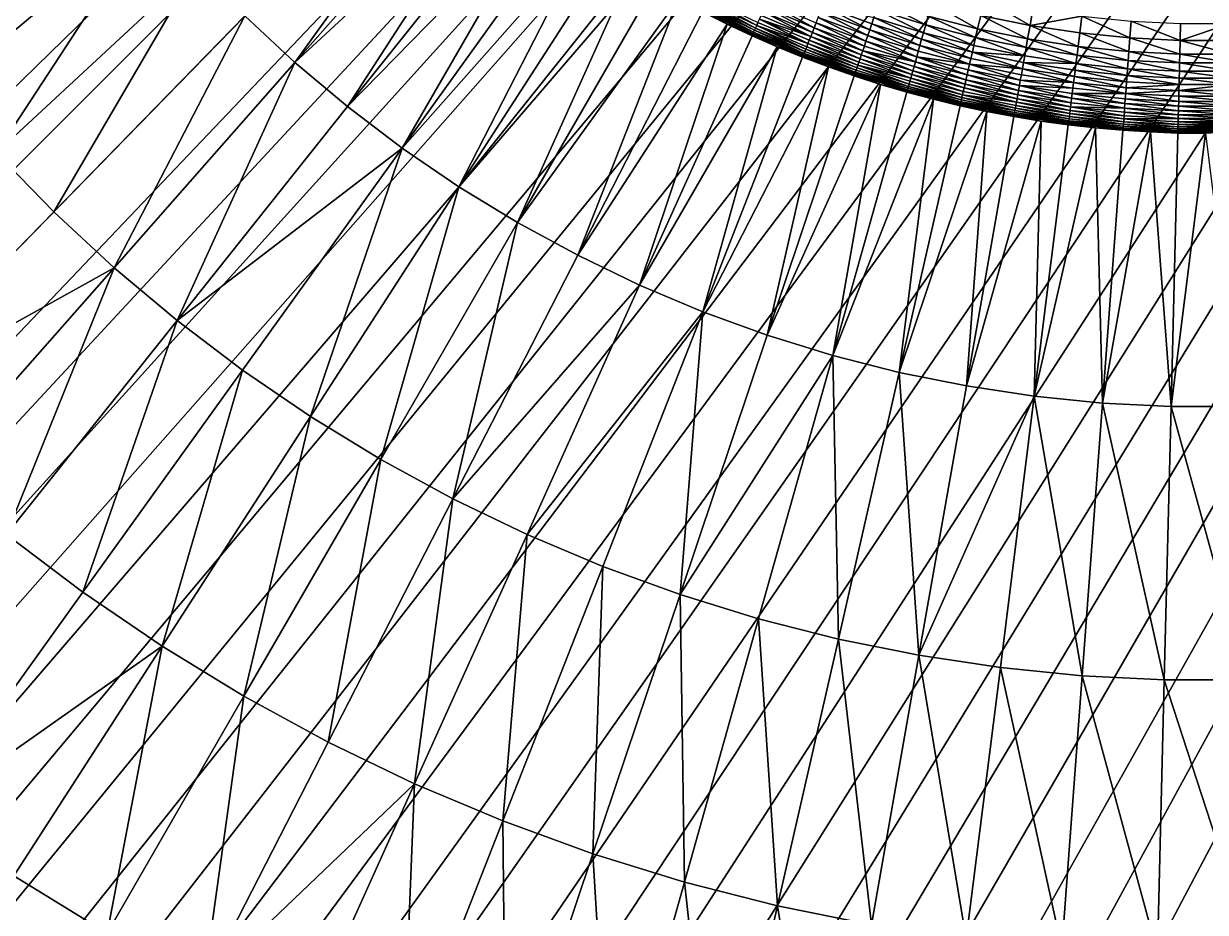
# Model space of a CAD drawing. Header units: millimetres. Extents: x -260 to 430, y -260 to 260.
# Drawn here: x -101.8 to 0, y -162.1 to -85.5 of the extents above; entities that cross this region are included whole.
import ezdxf

# ---------------------------------------------------------------- set-up
doc = ezdxf.new("R2010")
doc.units = ezdxf.units.MM
doc.header["$MEASUREMENT"] = 0
doc.layers.add('MESH_3D', color=2, linetype='CONTINUOUS')

msp = doc.modelspace()

# ---------------------------------------------------------------- linework, layer by layer
at = {"layer": 'MESH_3D'}
for points in [[(181.54, 186.13, 2950), (-246.46, -82.81, 2950), (-244.32, -88.93, 2950)], [(181.54, 186.13, 2950), (-244.32, -88.93, 2950), (-242.03, -94.99, 2950)], [(181.54, 186.13, 2950), (-242.03, -94.99, 2950), (-239.58, -100.99, 2950)], [(181.54, 186.13, 2950), (-239.58, -100.99, 2950), (-236.99, -106.93, 2950)], [(181.54, 186.13, 2950), (-236.99, -106.93, 2950), (-234.25, -112.81, 2950)], [(181.54, 186.13, 2950), (-234.25, -112.81, 2950), (-231.37, -118.61, 2950)], [(181.54, 186.13, 2950), (-231.37, -118.61, 2950), (-228.34, -124.35, 2950)], [(181.54, 186.13, 2950), (-228.34, -124.35, 2950), (-225.17, -130, 2950)], [(181.54, 186.13, 2950), (-225.17, -130, 2950), (-221.86, -135.57, 2950)], [(181.54, 186.13, 2950), (-221.86, -135.57, 2950), (-218.41, -141.06, 2950)], [(181.54, 186.13, 2950), (-218.41, -141.06, 2950), (-214.82, -146.46, 2950)], [(181.54, 186.13, 2950), (-214.82, -146.46, 2950), (-211.1, -151.77, 2950)], [(181.54, 186.13, 2950), (-211.1, -151.77, 2950), (-207.25, -156.99, 2950)], [(181.54, 186.13, 2950), (-207.25, -156.99, 2950), (-203.28, -162.11, 2950)], [(181.54, 186.13, 2950), (-203.28, -162.11, 2950), (-199.17, -167.12, 2950)], [(181.54, 186.13, 2950), (-199.17, -167.12, 2950), (-194.94, -172.04, 2950)], [(181.54, 186.13, 2950), (-194.94, -172.04, 2950), (-190.59, -176.84, 2950)], [(181.54, 186.13, 2950), (-190.59, -176.84, 2950), (-186.13, -181.54, 2950)], [(181.54, 186.13, 2950), (-186.13, -181.54, 2950), (-181.54, -186.13, 2950)], [(181.54, 186.13, 2950), (-181.54, -186.13, 2950), (-176.84, -190.59, 2950)], [(181.54, 186.13, 2950), (-176.84, -190.59, 2950), (-172.04, -194.94, 2950)], [(181.54, 186.13, 2950), (-172.04, -194.94, 2950), (-167.12, -199.17, 2950)], [(181.54, 186.13, 2950), (-167.12, -199.17, 2950), (-162.11, -203.28, 2950)], [(181.54, 186.13, 2950), (-162.11, -203.28, 2950), (-156.99, -207.25, 2950)], [(181.54, 186.13, 2950), (-156.99, -207.25, 2950), (-151.77, -211.1, 2950)], [(181.54, 186.13, 2950), (-151.77, -211.1, 2950), (-146.46, -214.82, 2950)], [(181.54, 186.13, 2950), (-146.46, -214.82, 2950), (-141.06, -218.41, 2950)], [(181.54, 186.13, 2950), (-141.06, -218.41, 2950), (-135.57, -221.86, 2950)], [(181.54, 186.13, 2950), (-135.57, -221.86, 2950), (-130, -225.17, 2950)], [(181.54, 186.13, 2950), (-130, -225.17, 2950), (-124.35, -228.34, 2950)], [(181.54, 186.13, 2950), (-124.35, -228.34, 2950), (-118.61, -231.37, 2950)], [(181.54, 186.13, 2950), (-118.61, -231.37, 2950), (-112.81, -234.25, 2950)], [(181.54, 186.13, 2950), (-112.81, -234.25, 2950), (-106.93, -236.99, 2950)], [(181.54, 186.13, 2950), (-106.93, -236.99, 2950), (-100.99, -239.58, 2950)], [(181.54, 186.13, 2950), (-100.99, -239.58, 2950), (-94.99, -242.03, 2950)], [(181.54, 186.13, 2950), (-94.99, -242.03, 2950), (-88.93, -244.32, 2950)], [(181.54, 186.13, 2950), (-88.93, -244.32, 2950), (-82.81, -246.46, 2950)], [(181.54, 186.13, 2950), (-82.81, -246.46, 2950), (-76.64, -248.45, 2950)], [(181.54, 186.13, 2950), (-76.64, -248.45, 2950), (-70.42, -250.28, 2950)], [(181.54, 186.13, 2950), (-70.42, -250.28, 2950), (-64.16, -251.96, 2950)], [(181.54, 186.13, 2950), (-64.16, -251.96, 2950), (-57.86, -253.48, 2950)], [(181.54, 186.13, 2950), (-57.86, -253.48, 2950), (-51.52, -254.84, 2950)], [(181.54, 186.13, 2950), (-51.52, -254.84, 2950), (-45.15, -256.05, 2950)], [(181.54, 186.13, 2950), (-45.15, -256.05, 2950), (-38.75, -257.1, 2950)], [(181.54, 186.13, 2950), (-38.75, -257.1, 2950), (-32.33, -257.98, 2950)], [(181.54, 186.13, 2950), (-32.33, -257.98, 2950), (-25.89, -258.71, 2950)], [(181.54, 186.13, 2950), (-25.89, -258.71, 2950), (-19.43, -259.27, 2950)], [(181.54, 186.13, 2950), (-19.43, -259.27, 2950), (-12.96, -259.68, 2950)], [(181.54, 186.13, 2950), (-12.96, -259.68, 2950), (-6.48, -259.92, 2950)], [(181.54, 186.13, 2950), (-6.48, -259.92, 2950), (0, -260, 2950)], [(-78.46, -88.9, 2214.29), (-82.79, -84.88, 2214.29), (-64.62, -69.64, 2200)], [(-78.46, -88.9, 2214.29), (-64.62, -69.64, 2200), (-62.86, -71.23, 2200)], [(-78.46, -88.9, 2214.29), (-62.86, -71.23, 2200), (-61.06, -72.77, 2200)], [(-113.31, -85.83, 2228.57), (-117.44, -80.07, 2228.57), (-94.52, -71.59, 2214.29)], [(-108.89, -91.37, 2228.57), (-113.31, -85.83, 2228.57), (-94.52, -71.59, 2214.29)], [(-108.89, -91.37, 2228.57), (-94.52, -71.59, 2214.29), (-90.83, -76.22, 2214.29)], [(-73.93, -92.7, 2214.29), (-78.46, -88.9, 2214.29), (-61.06, -72.77, 2200)], [(-73.93, -92.7, 2214.29), (-61.06, -72.77, 2200), (-59.23, -74.27, 2200)], [(-73.93, -92.7, 2214.29), (-59.23, -74.27, 2200), (-57.36, -75.73, 2200)], [(-104.2, -96.68, 2228.57), (-108.89, -91.37, 2228.57), (-90.83, -76.22, 2214.29)], [(-104.2, -96.68, 2228.57), (-90.83, -76.22, 2214.29), (-86.92, -80.65, 2214.29)], [(-69.22, -96.27, 2214.29), (-73.93, -92.7, 2214.29), (-57.36, -75.73, 2200)], [(-69.22, -96.27, 2214.29), (-57.36, -75.73, 2200), (-55.46, -77.13, 2200)], [(-69.22, -96.27, 2214.29), (-55.46, -77.13, 2200), (-53.52, -78.49, 2200)], [(-64.33, -99.6, 2214.29), (-69.22, -96.27, 2214.29), (-53.52, -78.49, 2200)], [(-64.33, -99.6, 2214.29), (-53.52, -78.49, 2200), (-51.54, -79.8, 2200)], [(-64.33, -99.6, 2214.29), (-51.54, -79.8, 2200), (-49.54, -81.06, 2200)], [(-99.25, -101.76, 2228.57), (-104.2, -96.68, 2228.57), (-86.92, -80.65, 2214.29)], [(-99.25, -101.76, 2228.57), (-86.92, -80.65, 2214.29), (-82.79, -84.88, 2214.29)], [(-59.29, -102.69, 2214.29), (-64.33, -99.6, 2214.29), (-49.54, -81.06, 2200)], [(-59.29, -102.69, 2214.29), (-49.54, -81.06, 2200), (-47.5, -82.27, 2200)], [(-59.29, -102.69, 2214.29), (-47.5, -82.27, 2200), (-45.43, -83.43, 2200)], [(-54.09, -105.51, 2214.29), (-59.29, -102.69, 2214.29), (-45.43, -83.43, 2200)], [(-54.09, -105.51, 2214.29), (-45.43, -83.43, 2200), (-43.34, -84.54, 2200)], [(-38.67, -85.7, -6.79), (-42.9, -83.67, -6.79), (-42.77, -83.42, -7.69)], [(-38.67, -85.7, -6.79), (-42.77, -83.42, -7.69), (-38.56, -85.45, -7.69)], [(-15.11, -85.7, -19.06), (-19.36, -84.84, -19.06), (-19.04, -83.41, -20.65)], [(-15.11, -85.7, -19.06), (-19.04, -83.41, -20.65), (-14.86, -84.26, -20.65)], [(-43.34, -84.53, -0.44), (-43.32, -84.5, -1.34), (-41.22, -85.59)], [(-43.32, -84.5, -1.34), (-43.29, -84.44, -2.24), (-41.22, -85.59)], [(-39.03, -86.5, -2.24), (-43.29, -84.44, -2.24), (-43.24, -84.35, -3.15)], [(-39.03, -86.5, -2.24), (-41.22, -85.59), (-43.29, -84.44, -2.24)], [(-38.99, -86.4, -3.15), (-43.24, -84.35, -3.15), (-43.18, -84.23, -4.07)], [(-39.03, -86.5, -2.24), (-43.24, -84.35, -3.15), (-38.99, -86.4, -3.15)], [(-38.93, -86.28, -4.07), (-43.18, -84.23, -4.07), (-43.1, -84.07, -4.97)], [(-38.99, -86.4, -3.15), (-43.18, -84.23, -4.07), (-38.93, -86.28, -4.07)], [(-38.86, -86.12, -4.97), (-43.1, -84.07, -4.97), (-43.01, -83.89, -5.88)], [(-38.93, -86.28, -4.07), (-43.1, -84.07, -4.97), (-38.86, -86.12, -4.97)], [(-38.77, -85.93, -5.88), (-43.01, -83.89, -5.88), (-42.9, -83.67, -6.79)], [(-38.86, -86.12, -4.97), (-43.01, -83.89, -5.88), (-38.77, -85.93, -5.88)], [(-38.77, -85.93, -5.88), (-42.9, -83.67, -6.79), (-38.67, -85.7, -6.79)], [(-34.01, -86.65, -9.49), (-38.29, -84.85, -9.49), (-38.13, -84.5, -10.38)], [(-33.87, -86.3, -10.38), (-38.13, -84.5, -10.38), (-37.95, -84.12, -11.28)], [(-34.01, -86.65, -9.49), (-38.13, -84.5, -10.38), (-33.87, -86.3, -10.38)], [(-33.71, -85.9, -11.28), (-37.95, -84.12, -11.28), (-37.77, -83.7, -12.17)], [(-33.87, -86.3, -10.38), (-37.95, -84.12, -11.28), (-33.71, -85.9, -11.28)], [(-33.71, -85.9, -11.28), (-37.77, -83.7, -12.17), (-33.55, -85.48, -12.17)], [(-28.92, -86.09, -13.94), (-33.18, -84.54, -13.94), (-32.98, -84.02, -14.82)], [(-28.75, -85.56, -14.82), (-32.98, -84.02, -14.82), (-28.56, -85.01, -15.68)], [(-28.92, -86.09, -13.94), (-32.98, -84.02, -14.82), (-28.75, -85.56, -14.82)], [(-24.29, -86.33, -15.68), (-28.56, -85.01, -15.68), (-28.33, -84.33, -16.67)], [(-24.09, -85.64, -16.67), (-28.33, -84.33, -16.67), (-28.09, -83.61, -17.64)], [(-24.29, -86.33, -15.68), (-28.33, -84.33, -16.67), (-24.09, -85.64, -16.67)], [(-24.09, -85.64, -16.67), (-28.09, -83.61, -17.64), (-23.89, -84.91, -17.64)], [(-19.63, -85.99, -17.64), (-23.89, -84.91, -17.64), (-23.57, -83.77, -19.06)], [(-19.63, -85.99, -17.64), (-23.57, -83.77, -19.06), (-19.36, -84.84, -19.06)], [(-10.64, -84.89, -20.65), (-15.11, -85.7, -19.06), (-14.86, -84.26, -20.65)], [(-94.05, -106.58, 2228.57), (-99.25, -101.76, 2228.57), (-82.79, -84.88, 2214.29)], [(-94.05, -106.58, 2228.57), (-82.79, -84.88, 2214.29), (-78.46, -88.9, 2214.29)], [(-54.09, -105.51, 2214.29), (-43.34, -84.54, 2200), (-41.22, -85.59, 2200)], [(-43.34, -84.53, -0.44), (-41.22, -85.59), (-43.34, -84.54)], [(-43.34, -84.54, 2200), (-43.34, -84.54), (-41.22, -85.59)], [(-41.22, -85.59, 2200), (-43.34, -84.54, 2200), (-41.22, -85.59)], [(-34.25, -87.27, -7.69), (-38.67, -85.7, -6.79), (-38.56, -85.45, -7.69)], [(-34.25, -87.27, -7.69), (-38.56, -85.45, -7.69), (-38.43, -85.17, -8.59)], [(-34.01, -86.65, -9.49), (-38.43, -85.17, -8.59), (-38.29, -84.85, -9.49)], [(-34.14, -86.98, -8.59), (-38.43, -85.17, -8.59), (-34.01, -86.65, -9.49)], [(-34.25, -87.27, -7.69), (-38.43, -85.17, -8.59), (-34.14, -86.98, -8.59)], [(-29.39, -87.48, -11.28), (-33.71, -85.9, -11.28), (-33.55, -85.48, -12.17)], [(-29.25, -87.05, -12.17), (-33.55, -85.48, -12.17), (-33.37, -85.03, -13.06)], [(-29.39, -87.48, -11.28), (-33.55, -85.48, -12.17), (-29.25, -87.05, -12.17)], [(-29.09, -86.58, -13.06), (-33.37, -85.03, -13.06), (-33.18, -84.54, -13.94)], [(-29.25, -87.05, -12.17), (-33.37, -85.03, -13.06), (-29.09, -86.58, -13.06)], [(-29.09, -86.58, -13.06), (-33.18, -84.54, -13.94), (-28.92, -86.09, -13.94)], [(-24.45, -86.89, -14.82), (-28.75, -85.56, -14.82), (-28.56, -85.01, -15.68)], [(-24.45, -86.89, -14.82), (-28.56, -85.01, -15.68), (-24.29, -86.33, -15.68)], [(-19.8, -86.73, -16.67), (-24.09, -85.64, -16.67), (-23.89, -84.91, -17.64)], [(-19.8, -86.73, -16.67), (-23.89, -84.91, -17.64), (-19.63, -85.99, -17.64)], [(-15.32, -86.86, -17.64), (-19.63, -85.99, -17.64), (-19.36, -84.84, -19.06)], [(-15.32, -86.86, -17.64), (-19.36, -84.84, -19.06), (-15.11, -85.7, -19.06)], [(-10.82, -86.35, -19.06), (-15.11, -85.7, -19.06), (-10.64, -84.89, -20.65)], [(-6.5, -86.78, -19.06), (-10.82, -86.35, -19.06), (-10.64, -84.89, -20.65)], [(-6.5, -86.78, -19.06), (-10.64, -84.89, -20.65), (-6.39, -85.32, -20.65)], [(-2.17, -86.99, -19.06), (-6.5, -86.78, -19.06), (-6.39, -85.32, -20.65)], [(-2.17, -86.99, -19.06), (-6.39, -85.32, -20.65), (-2.13, -85.53, -20.65)], [(2.13, -85.53, -20.65), (-2.17, -86.99, -19.06), (-2.13, -85.53, -20.65)], [(2.17, -86.99, -19.06), (-2.17, -86.99, -19.06), (2.13, -85.53, -20.65)], [(-48.77, -108.08, 2214.29), (-54.09, -105.51, 2214.29), (-41.22, -85.59, 2200)], [(-48.77, -108.08, 2214.29), (-41.22, -85.59, 2200), (-39.07, -86.59, 2200)], [(-39.06, -86.56, -1.34), (-41.22, -85.59), (-39.03, -86.5, -2.24)], [(-39.07, -86.59, -0.44), (-39.07, -86.59), (-41.22, -85.59)], [(-39.07, -86.59, -0.44), (-41.22, -85.59), (-39.06, -86.56, -1.34)], [(-39.07, -86.59, 2200), (-41.22, -85.59, 2200), (-41.22, -85.59)], [(-39.07, -86.59, 2200), (-41.22, -85.59), (-39.07, -86.59)], [(-39.07, -86.59, -0.44), (-39.06, -86.56, -1.34), (-36.9, -87.54)], [(-39.06, -86.56, -1.34), (-39.03, -86.5, -2.24), (-36.9, -87.54)], [(-34.63, -88.24, -3.15), (-39.03, -86.5, -2.24), (-38.99, -86.4, -3.15)], [(-34.67, -88.33, -2.24), (-36.9, -87.54), (-39.03, -86.5, -2.24)], [(-34.67, -88.33, -2.24), (-39.03, -86.5, -2.24), (-34.63, -88.24, -3.15)], [(-34.63, -88.24, -3.15), (-38.99, -86.4, -3.15), (-38.93, -86.28, -4.07)], [(-34.58, -88.11, -4.07), (-38.93, -86.28, -4.07), (-38.86, -86.12, -4.97)], [(-34.63, -88.24, -3.15), (-38.93, -86.28, -4.07), (-34.58, -88.11, -4.07)], [(-34.52, -87.95, -4.97), (-38.86, -86.12, -4.97), (-38.77, -85.93, -5.88)], [(-34.58, -88.11, -4.07), (-38.86, -86.12, -4.97), (-34.52, -87.95, -4.97)], [(-34.44, -87.75, -5.88), (-38.77, -85.93, -5.88), (-38.67, -85.7, -6.79)], [(-34.52, -87.95, -4.97), (-38.77, -85.93, -5.88), (-34.44, -87.75, -5.88)], [(-34.35, -87.53, -6.79), (-38.67, -85.7, -6.79), (-34.25, -87.27, -7.69)], [(-34.44, -87.75, -5.88), (-38.67, -85.7, -6.79), (-34.35, -87.53, -6.79)], [(-29.65, -88.24, -9.49), (-34.01, -86.65, -9.49), (-33.87, -86.3, -10.38)], [(-29.52, -87.88, -10.38), (-33.87, -86.3, -10.38), (-33.71, -85.9, -11.28)], [(-29.65, -88.24, -9.49), (-33.87, -86.3, -10.38), (-29.52, -87.88, -10.38)], [(-29.52, -87.88, -10.38), (-33.71, -85.9, -11.28), (-29.39, -87.48, -11.28)], [(-24.74, -87.93, -13.06), (-29.09, -86.58, -13.06), (-28.92, -86.09, -13.94)], [(-24.6, -87.42, -13.94), (-28.92, -86.09, -13.94), (-28.75, -85.56, -14.82)], [(-24.74, -87.93, -13.06), (-28.92, -86.09, -13.94), (-24.6, -87.42, -13.94)], [(-24.6, -87.42, -13.94), (-28.75, -85.56, -14.82), (-24.45, -86.89, -14.82)], [(-20.08, -88, -14.82), (-24.45, -86.89, -14.82), (-24.29, -86.33, -15.68)], [(-19.96, -87.43, -15.68), (-24.29, -86.33, -15.68), (-24.09, -85.64, -16.67)], [(-20.08, -88, -14.82), (-24.29, -86.33, -15.68), (-19.96, -87.43, -15.68)], [(-19.96, -87.43, -15.68), (-24.09, -85.64, -16.67), (-19.8, -86.73, -16.67)], [(-15.45, -87.61, -16.67), (-19.8, -86.73, -16.67), (-19.63, -85.99, -17.64)], [(-15.45, -87.61, -16.67), (-19.63, -85.99, -17.64), (-15.32, -86.86, -17.64)], [(-10.97, -87.52, -17.64), (-15.32, -86.86, -17.64), (-15.11, -85.7, -19.06)], [(-10.97, -87.52, -17.64), (-15.11, -85.7, -19.06), (-10.82, -86.35, -19.06)], [(-6.59, -87.96, -17.64), (-10.97, -87.52, -17.64), (-10.82, -86.35, -19.06)], [(-6.59, -87.96, -17.64), (-10.82, -86.35, -19.06), (-6.5, -86.78, -19.06)], [(-48.77, -108.08, 2214.29), (-39.07, -86.59, 2200), (-36.9, -87.54, 2200)], [(-43.32, -110.38, 2214.29), (-48.77, -108.08, 2214.29), (-36.9, -87.54, 2200)], [(-43.32, -110.38, 2214.29), (-36.9, -87.54, 2200), (-34.71, -88.43, 2200)], [(-39.07, -86.59, -0.44), (-36.9, -87.54), (-39.07, -86.59)], [(-39.07, -86.59, 2200), (-39.07, -86.59), (-36.9, -87.54)], [(-36.9, -87.54, 2200), (-39.07, -86.59, 2200), (-36.9, -87.54)], [(-34.69, -88.4, -1.34), (-36.9, -87.54), (-34.67, -88.33, -2.24)], [(-34.71, -88.43, -0.44), (-34.71, -88.43), (-36.9, -87.54)], [(-34.71, -88.43, -0.44), (-36.9, -87.54), (-34.69, -88.4, -1.34)], [(-36.9, -87.54, 2200), (-36.9, -87.54), (-34.71, -88.43)], [(-34.71, -88.43, 2200), (-36.9, -87.54, 2200), (-34.71, -88.43)], [(-30.02, -89.36, -5.88), (-34.44, -87.75, -5.88), (-34.35, -87.53, -6.79)], [(-29.95, -89.13, -6.79), (-34.35, -87.53, -6.79), (-34.25, -87.27, -7.69)], [(-30.02, -89.36, -5.88), (-34.35, -87.53, -6.79), (-29.95, -89.13, -6.79)], [(-29.86, -88.87, -7.69), (-34.25, -87.27, -7.69), (-34.14, -86.98, -8.59)], [(-29.95, -89.13, -6.79), (-34.25, -87.27, -7.69), (-29.86, -88.87, -7.69)], [(-29.76, -88.57, -8.59), (-34.14, -86.98, -8.59), (-34.01, -86.65, -9.49)], [(-29.86, -88.87, -7.69), (-34.14, -86.98, -8.59), (-29.76, -88.57, -8.59)], [(-29.76, -88.57, -8.59), (-34.01, -86.65, -9.49), (-29.65, -88.24, -9.49)], [(-24.99, -88.83, -11.28), (-29.52, -87.88, -10.38), (-29.39, -87.48, -11.28)], [(-24.99, -88.83, -11.28), (-29.39, -87.48, -11.28), (-29.25, -87.05, -12.17)], [(-24.87, -88.4, -12.17), (-29.25, -87.05, -12.17), (-29.09, -86.58, -13.06)], [(-24.99, -88.83, -11.28), (-29.25, -87.05, -12.17), (-24.87, -88.4, -12.17)], [(-24.87, -88.4, -12.17), (-29.09, -86.58, -13.06), (-24.74, -87.93, -13.06)], [(-20.33, -89.05, -13.06), (-24.74, -87.93, -13.06), (-24.6, -87.42, -13.94)], [(-20.21, -88.54, -13.94), (-24.6, -87.42, -13.94), (-24.45, -86.89, -14.82)], [(-20.33, -89.05, -13.06), (-24.6, -87.42, -13.94), (-20.21, -88.54, -13.94)], [(-20.21, -88.54, -13.94), (-24.45, -86.89, -14.82), (-20.08, -88, -14.82)], [(-15.57, -88.32, -15.68), (-20.08, -88, -14.82), (-19.96, -87.43, -15.68)], [(-15.57, -88.32, -15.68), (-19.96, -87.43, -15.68), (-19.8, -86.73, -16.67)], [(-15.57, -88.32, -15.68), (-19.8, -86.73, -16.67), (-15.45, -87.61, -16.67)], [(-11.06, -88.27, -16.67), (-15.45, -87.61, -16.67), (-15.32, -86.86, -17.64)], [(-11.06, -88.27, -16.67), (-15.32, -86.86, -17.64), (-10.97, -87.52, -17.64)], [(-6.65, -88.71, -16.67), (-11.06, -88.27, -16.67), (-10.97, -87.52, -17.64)], [(-6.65, -88.71, -16.67), (-10.97, -87.52, -17.64), (-6.59, -87.96, -17.64)], [(-2.2, -88.18, -17.64), (-6.59, -87.96, -17.64), (-6.5, -86.78, -19.06)], [(-2.2, -88.18, -17.64), (-6.5, -86.78, -19.06), (-2.17, -86.99, -19.06)], [(2.2, -88.18, -17.64), (-2.2, -88.18, -17.64), (-2.17, -86.99, -19.06)], [(2.2, -88.18, -17.64), (-2.17, -86.99, -19.06), (2.17, -86.99, -19.06)], [(-43.32, -110.38, 2214.29), (-34.71, -88.43, 2200), (-32.49, -89.27, 2200)], [(-34.71, -88.43, -0.44), (-34.69, -88.4, -1.34), (-32.49, -89.27)], [(-34.71, -88.43, -0.44), (-32.49, -89.27), (-34.71, -88.43)], [(-32.49, -89.27, 2200), (-34.71, -88.43, 2200), (-34.71, -88.43)], [(-32.49, -89.27, 2200), (-34.71, -88.43), (-32.49, -89.27)], [(-34.69, -88.4, -1.34), (-34.67, -88.33, -2.24), (-32.49, -89.27)], [(-30.22, -89.95, -2.24), (-34.67, -88.33, -2.24), (-34.63, -88.24, -3.15)], [(-30.22, -89.95, -2.24), (-32.49, -89.27), (-34.67, -88.33, -2.24)], [(-30.15, -89.72, -4.07), (-34.63, -88.24, -3.15), (-34.58, -88.11, -4.07)], [(-30.19, -89.85, -3.15), (-34.63, -88.24, -3.15), (-30.15, -89.72, -4.07)], [(-30.22, -89.95, -2.24), (-34.63, -88.24, -3.15), (-30.19, -89.85, -3.15)], [(-30.09, -89.56, -4.97), (-34.58, -88.11, -4.07), (-34.52, -87.95, -4.97)], [(-30.15, -89.72, -4.07), (-34.58, -88.11, -4.07), (-30.09, -89.56, -4.97)], [(-30.09, -89.56, -4.97), (-34.52, -87.95, -4.97), (-34.44, -87.75, -5.88)], [(-30.09, -89.56, -4.97), (-34.44, -87.75, -5.88), (-30.02, -89.36, -5.88)], [(-25.39, -90.24, -7.69), (-29.86, -88.87, -7.69), (-29.76, -88.57, -8.59)], [(-25.31, -89.94, -8.59), (-29.76, -88.57, -8.59), (-29.65, -88.24, -9.49)], [(-25.39, -90.24, -7.69), (-29.76, -88.57, -8.59), (-25.31, -89.94, -8.59)], [(-25.21, -89.61, -9.49), (-29.65, -88.24, -9.49), (-29.52, -87.88, -10.38)], [(-25.31, -89.94, -8.59), (-29.65, -88.24, -9.49), (-25.21, -89.61, -9.49)], [(-25.11, -89.24, -10.38), (-29.52, -87.88, -10.38), (-24.99, -88.83, -11.28)], [(-25.21, -89.61, -9.49), (-29.52, -87.88, -10.38), (-25.11, -89.24, -10.38)], [(-20.53, -89.97, -11.28), (-24.99, -88.83, -11.28), (-24.87, -88.4, -12.17)], [(-20.33, -89.05, -13.06), (-24.87, -88.4, -12.17), (-24.74, -87.93, -13.06)], [(-20.43, -89.53, -12.17), (-24.87, -88.4, -12.17), (-20.33, -89.05, -13.06)], [(-20.53, -89.97, -11.28), (-24.87, -88.4, -12.17), (-20.43, -89.53, -12.17)], [(-15.77, -89.44, -13.94), (-20.33, -89.05, -13.06), (-20.21, -88.54, -13.94)], [(-15.77, -89.44, -13.94), (-20.21, -88.54, -13.94), (-20.08, -88, -14.82)], [(-15.67, -88.89, -14.82), (-20.08, -88, -14.82), (-15.57, -88.32, -15.68)], [(-15.77, -89.44, -13.94), (-20.08, -88, -14.82), (-15.67, -88.89, -14.82)], [(-11.15, -88.98, -15.68), (-15.67, -88.89, -14.82), (-15.57, -88.32, -15.68)], [(-11.15, -88.98, -15.68), (-15.57, -88.32, -15.68), (-15.45, -87.61, -16.67)], [(-11.15, -88.98, -15.68), (-15.45, -87.61, -16.67), (-11.06, -88.27, -16.67)], [(-6.7, -89.43, -15.68), (-11.15, -88.98, -15.68), (-11.06, -88.27, -16.67)], [(-6.7, -89.43, -15.68), (-11.06, -88.27, -16.67), (-6.65, -88.71, -16.67)], [(-2.22, -88.93, -16.67), (-6.65, -88.71, -16.67), (-6.59, -87.96, -17.64)], [(-2.22, -88.93, -16.67), (-6.59, -87.96, -17.64), (-2.2, -88.18, -17.64)], [(2.22, -88.93, -16.67), (-2.22, -88.93, -16.67), (-2.2, -88.18, -17.64)], [(2.22, -88.93, -16.67), (-2.2, -88.18, -17.64), (2.2, -88.18, -17.64)], [(-88.62, -111.13, 2228.57), (-94.05, -106.58, 2228.57), (-78.46, -88.9, 2214.29)], [(-88.62, -111.13, 2228.57), (-78.46, -88.9, 2214.29), (-73.93, -92.7, 2214.29)], [(-37.76, -112.4, 2214.29), (-43.32, -110.38, 2214.29), (-32.49, -89.27, 2200)], [(-37.76, -112.4, 2214.29), (-32.49, -89.27, 2200), (-30.26, -90.05, 2200)], [(-30.24, -90.02, -1.34), (-32.49, -89.27), (-30.22, -89.95, -2.24)], [(-30.25, -90.05, -0.44), (-30.26, -90.05), (-32.49, -89.27)], [(-30.25, -90.05, -0.44), (-32.49, -89.27), (-30.24, -90.02, -1.34)], [(-32.49, -89.27, 2200), (-32.49, -89.27), (-30.26, -90.05)], [(-30.26, -90.05, 2200), (-32.49, -89.27, 2200), (-30.26, -90.05)], [(-25.59, -90.95, -4.97), (-30.15, -89.72, -4.07), (-30.09, -89.56, -4.97)], [(-25.59, -90.95, -4.97), (-30.09, -89.56, -4.97), (-30.02, -89.36, -5.88)], [(-25.53, -90.75, -5.88), (-30.02, -89.36, -5.88), (-29.95, -89.13, -6.79)], [(-25.59, -90.95, -4.97), (-30.02, -89.36, -5.88), (-25.53, -90.75, -5.88)], [(-25.39, -90.24, -7.69), (-29.95, -89.13, -6.79), (-29.86, -88.87, -7.69)], [(-25.47, -90.51, -6.79), (-29.95, -89.13, -6.79), (-25.39, -90.24, -7.69)], [(-25.53, -90.75, -5.88), (-29.95, -89.13, -6.79), (-25.47, -90.51, -6.79)], [(-20.79, -91.09, -8.59), (-25.31, -89.94, -8.59), (-25.21, -89.61, -9.49)], [(-20.71, -90.75, -9.49), (-25.21, -89.61, -9.49), (-25.11, -89.24, -10.38)], [(-20.79, -91.09, -8.59), (-25.21, -89.61, -9.49), (-20.71, -90.75, -9.49)], [(-20.63, -90.38, -10.38), (-25.11, -89.24, -10.38), (-24.99, -88.83, -11.28)], [(-20.71, -90.75, -9.49), (-25.11, -89.24, -10.38), (-20.63, -90.38, -10.38)], [(-20.63, -90.38, -10.38), (-24.99, -88.83, -11.28), (-20.53, -89.97, -11.28)], [(-16.02, -90.88, -11.28), (-20.53, -89.97, -11.28), (-20.43, -89.53, -12.17)], [(-15.95, -90.43, -12.17), (-20.43, -89.53, -12.17), (-20.33, -89.05, -13.06)], [(-16.02, -90.88, -11.28), (-20.43, -89.53, -12.17), (-15.95, -90.43, -12.17)], [(-15.86, -89.95, -13.06), (-20.33, -89.05, -13.06), (-15.77, -89.44, -13.94)], [(-15.95, -90.43, -12.17), (-20.33, -89.05, -13.06), (-15.86, -89.95, -13.06)], [(-11.36, -90.63, -13.06), (-15.86, -89.95, -13.06), (-15.77, -89.44, -13.94)], [(-11.29, -90.11, -13.94), (-15.77, -89.44, -13.94), (-15.67, -88.89, -14.82)], [(-11.36, -90.63, -13.06), (-15.77, -89.44, -13.94), (-11.29, -90.11, -13.94)], [(-11.22, -89.56, -14.82), (-15.67, -88.89, -14.82), (-11.15, -88.98, -15.68)], [(-11.29, -90.11, -13.94), (-15.67, -88.89, -14.82), (-11.22, -89.56, -14.82)], [(-6.79, -90.56, -13.94), (-11.29, -90.11, -13.94), (-11.22, -89.56, -14.82)], [(-6.75, -90.01, -14.82), (-11.22, -89.56, -14.82), (-11.15, -88.98, -15.68)], [(-6.79, -90.56, -13.94), (-11.22, -89.56, -14.82), (-6.75, -90.01, -14.82)], [(-6.75, -90.01, -14.82), (-11.15, -88.98, -15.68), (-6.7, -89.43, -15.68)], [(-2.25, -90.23, -14.82), (-6.75, -90.01, -14.82), (-6.7, -89.43, -15.68)], [(-2.24, -89.65, -15.68), (-6.7, -89.43, -15.68), (-6.65, -88.71, -16.67)], [(-2.25, -90.23, -14.82), (-6.7, -89.43, -15.68), (-2.24, -89.65, -15.68)], [(-2.24, -89.65, -15.68), (-6.65, -88.71, -16.67), (-2.22, -88.93, -16.67)], [(2.24, -89.65, -15.68), (-2.24, -89.65, -15.68), (-2.22, -88.93, -16.67)], [(2.24, -89.65, -15.68), (-2.22, -88.93, -16.67), (2.22, -88.93, -16.67)], [(-37.76, -112.4, 2214.29), (-30.26, -90.05, 2200), (-28, -90.78, 2200)], [(-30.25, -90.05, -0.44), (-28, -90.78), (-30.26, -90.05)], [(-30.26, -90.05, 2200), (-30.26, -90.05), (-28, -90.78)], [(-28, -90.78, 2200), (-30.26, -90.05, 2200), (-28, -90.78)], [(-30.25, -90.05, -0.44), (-30.24, -90.02, -1.34), (-28, -90.78)], [(-30.24, -90.02, -1.34), (-30.22, -89.95, -2.24), (-28, -90.78)], [(-25.7, -91.35, -2.24), (-30.22, -89.95, -2.24), (-30.19, -89.85, -3.15)], [(-25.7, -91.35, -2.24), (-28, -90.78), (-30.22, -89.95, -2.24)], [(-25.67, -91.25, -3.15), (-30.19, -89.85, -3.15), (-30.15, -89.72, -4.07)], [(-25.7, -91.35, -2.24), (-30.19, -89.85, -3.15), (-25.67, -91.25, -3.15)], [(-25.64, -91.11, -4.07), (-30.15, -89.72, -4.07), (-25.59, -90.95, -4.97)], [(-25.67, -91.25, -3.15), (-30.15, -89.72, -4.07), (-25.64, -91.11, -4.07)], [(-20.98, -91.91, -5.88), (-25.53, -90.75, -5.88), (-25.47, -90.51, -6.79)], [(-20.92, -91.67, -6.79), (-25.47, -90.51, -6.79), (-25.39, -90.24, -7.69)], [(-20.98, -91.91, -5.88), (-25.47, -90.51, -6.79), (-20.92, -91.67, -6.79)], [(-20.86, -91.4, -7.69), (-25.39, -90.24, -7.69), (-25.31, -89.94, -8.59)], [(-20.92, -91.67, -6.79), (-25.39, -90.24, -7.69), (-20.86, -91.4, -7.69)], [(-20.86, -91.4, -7.69), (-25.31, -89.94, -8.59), (-20.79, -91.09, -8.59)], [(-16.16, -91.67, -9.49), (-20.71, -90.75, -9.49), (-20.63, -90.38, -10.38)], [(-16.1, -91.3, -10.38), (-20.63, -90.38, -10.38), (-20.53, -89.97, -11.28)], [(-16.16, -91.67, -9.49), (-20.63, -90.38, -10.38), (-16.1, -91.3, -10.38)], [(-16.1, -91.3, -10.38), (-20.53, -89.97, -11.28), (-16.02, -90.88, -11.28)], [(-11.42, -91.12, -12.17), (-16.02, -90.88, -11.28), (-15.95, -90.43, -12.17)], [(-11.36, -90.63, -13.06), (-15.95, -90.43, -12.17), (-15.86, -89.95, -13.06)], [(-11.42, -91.12, -12.17), (-15.95, -90.43, -12.17), (-11.36, -90.63, -13.06)], [(-6.86, -91.57, -12.17), (-11.42, -91.12, -12.17), (-11.36, -90.63, -13.06)], [(-6.83, -91.09, -13.06), (-11.36, -90.63, -13.06), (-11.29, -90.11, -13.94)], [(-6.86, -91.57, -12.17), (-11.36, -90.63, -13.06), (-6.83, -91.09, -13.06)], [(-6.83, -91.09, -13.06), (-11.29, -90.11, -13.94), (-6.79, -90.56, -13.94)], [(-2.26, -90.79, -13.94), (-6.83, -91.09, -13.06), (-6.79, -90.56, -13.94)], [(-2.26, -90.79, -13.94), (-6.79, -90.56, -13.94), (-6.75, -90.01, -14.82)], [(-2.26, -90.79, -13.94), (-6.75, -90.01, -14.82), (-2.25, -90.23, -14.82)], [(2.26, -90.79, -13.94), (-2.26, -90.79, -13.94), (-2.25, -90.23, -14.82)], [(2.25, -90.23, -14.82), (-2.25, -90.23, -14.82), (-2.24, -89.65, -15.68)], [(2.26, -90.79, -13.94), (-2.25, -90.23, -14.82), (2.25, -90.23, -14.82)], [(2.25, -90.23, -14.82), (-2.24, -89.65, -15.68), (2.24, -89.65, -15.68)], [(-32.11, -114.14, 2214.29), (-37.76, -112.4, 2214.29), (-28, -90.78, 2200)], [(-32.11, -114.14, 2214.29), (-28, -90.78, 2200), (-25.73, -91.45, 2200)], [(-32.11, -114.14, 2214.29), (-25.73, -91.45, 2200), (-23.44, -92.06, 2200)], [(-25.72, -91.41, -1.34), (-28, -90.78), (-25.7, -91.35, -2.24)], [(-25.73, -91.45, -0.44), (-28, -90.78), (-25.72, -91.41, -1.34)], [(-25.73, -91.45, -0.44), (-25.73, -91.45), (-28, -90.78)], [(-25.73, -91.45, 2200), (-28, -90.78, 2200), (-28, -90.78)], [(-25.73, -91.45, 2200), (-28, -90.78), (-25.73, -91.45)], [(-25.73, -91.45, -0.44), (-25.72, -91.41, -1.34), (-23.44, -92.06)], [(-25.73, -91.45, -0.44), (-23.44, -92.06), (-25.73, -91.45)], [(-25.73, -91.45, 2200), (-25.73, -91.45), (-23.44, -92.06)], [(-23.44, -92.06, 2200), (-25.73, -91.45, 2200), (-23.44, -92.06)], [(-25.72, -91.41, -1.34), (-25.7, -91.35, -2.24), (-23.44, -92.06)], [(-21.12, -92.51, -2.24), (-25.7, -91.35, -2.24), (-25.67, -91.25, -3.15)], [(-21.12, -92.51, -2.24), (-23.44, -92.06), (-25.7, -91.35, -2.24)], [(-21.09, -92.41, -3.15), (-25.67, -91.25, -3.15), (-25.64, -91.11, -4.07)], [(-21.12, -92.51, -2.24), (-25.67, -91.25, -3.15), (-21.09, -92.41, -3.15)], [(-21.06, -92.28, -4.07), (-25.64, -91.11, -4.07), (-25.59, -90.95, -4.97)], [(-21.09, -92.41, -3.15), (-25.64, -91.11, -4.07), (-21.06, -92.28, -4.07)], [(-21.02, -92.11, -4.97), (-25.59, -90.95, -4.97), (-25.53, -90.75, -5.88)], [(-21.06, -92.28, -4.07), (-25.59, -90.95, -4.97), (-21.02, -92.11, -4.97)], [(-21.02, -92.11, -4.97), (-25.53, -90.75, -5.88), (-20.98, -91.91, -5.88)], [(-16.28, -92.32, -7.69), (-20.92, -91.67, -6.79), (-20.86, -91.4, -7.69)], [(-16.28, -92.32, -7.69), (-20.86, -91.4, -7.69), (-20.79, -91.09, -8.59)], [(-16.22, -92.02, -8.59), (-20.79, -91.09, -8.59), (-20.71, -90.75, -9.49)], [(-16.28, -92.32, -7.69), (-20.79, -91.09, -8.59), (-16.22, -92.02, -8.59)], [(-16.22, -92.02, -8.59), (-20.71, -90.75, -9.49), (-16.16, -91.67, -9.49)], [(-11.57, -92.36, -9.49), (-16.16, -91.67, -9.49), (-16.1, -91.3, -10.38)], [(-11.53, -91.98, -10.38), (-16.1, -91.3, -10.38), (-16.02, -90.88, -11.28)], [(-11.57, -92.36, -9.49), (-16.1, -91.3, -10.38), (-11.53, -91.98, -10.38)], [(-11.47, -91.57, -11.28), (-16.02, -90.88, -11.28), (-11.42, -91.12, -12.17)], [(-11.53, -91.98, -10.38), (-16.02, -90.88, -11.28), (-11.47, -91.57, -11.28)], [(-6.93, -92.44, -10.38), (-11.53, -91.98, -10.38), (-11.47, -91.57, -11.28)], [(-6.86, -91.57, -12.17), (-11.47, -91.57, -11.28), (-11.42, -91.12, -12.17)], [(-6.9, -92.02, -11.28), (-11.47, -91.57, -11.28), (-6.86, -91.57, -12.17)], [(-6.93, -92.44, -10.38), (-11.47, -91.57, -11.28), (-6.9, -92.02, -11.28)], [(-2.3, -92.25, -11.28), (-6.9, -92.02, -11.28), (-6.86, -91.57, -12.17)], [(-2.28, -91.31, -13.06), (-6.86, -91.57, -12.17), (-6.83, -91.09, -13.06)], [(-2.29, -91.8, -12.17), (-6.86, -91.57, -12.17), (-2.28, -91.31, -13.06)], [(-2.3, -92.25, -11.28), (-6.86, -91.57, -12.17), (-2.29, -91.8, -12.17)], [(-2.28, -91.31, -13.06), (-6.83, -91.09, -13.06), (-2.26, -90.79, -13.94)], [(2.29, -91.8, -12.17), (-2.29, -91.8, -12.17), (-2.28, -91.31, -13.06)], [(2.26, -90.79, -13.94), (-2.28, -91.31, -13.06), (-2.26, -90.79, -13.94)], [(2.28, -91.31, -13.06), (-2.28, -91.31, -13.06), (2.26, -90.79, -13.94)], [(2.29, -91.8, -12.17), (-2.28, -91.31, -13.06), (2.28, -91.31, -13.06)], [(-26.38, -115.6, 2214.29), (-32.11, -114.14, 2214.29), (-23.44, -92.06, 2200)], [(-26.38, -115.6, 2214.29), (-23.44, -92.06, 2200), (-21.14, -92.62, 2200)], [(-26.38, -115.6, 2214.29), (-21.14, -92.62, 2200), (-18.82, -93.12, 2200)], [(-21.13, -92.58, -1.34), (-23.44, -92.06), (-21.12, -92.51, -2.24)], [(-21.14, -92.61, -0.44), (-23.44, -92.06), (-21.13, -92.58, -1.34)], [(-21.14, -92.61, -0.44), (-21.14, -92.62), (-23.44, -92.06)], [(-21.14, -92.62, 2200), (-23.44, -92.06, 2200), (-23.44, -92.06)], [(-21.14, -92.62, 2200), (-23.44, -92.06), (-21.14, -92.62)], [(-21.14, -92.61, -0.44), (-21.13, -92.58, -1.34), (-18.82, -93.12)], [(-21.14, -92.61, -0.44), (-18.82, -93.12), (-21.14, -92.62)], [(-21.14, -92.62, 2200), (-21.14, -92.62), (-18.82, -93.12)], [(-18.82, -93.12, 2200), (-21.14, -92.62, 2200), (-18.82, -93.12)], [(-21.13, -92.58, -1.34), (-21.12, -92.51, -2.24), (-18.82, -93.12)], [(-16.48, -93.45, -2.24), (-21.12, -92.51, -2.24), (-21.09, -92.41, -3.15)], [(-16.48, -93.45, -2.24), (-18.82, -93.12), (-21.12, -92.51, -2.24)], [(-16.44, -93.21, -4.07), (-21.09, -92.41, -3.15), (-21.06, -92.28, -4.07)], [(-16.46, -93.35, -3.15), (-21.09, -92.41, -3.15), (-16.44, -93.21, -4.07)], [(-16.48, -93.45, -2.24), (-21.09, -92.41, -3.15), (-16.46, -93.35, -3.15)], [(-16.41, -93.04, -4.97), (-21.06, -92.28, -4.07), (-21.02, -92.11, -4.97)], [(-16.44, -93.21, -4.07), (-21.06, -92.28, -4.07), (-16.41, -93.04, -4.97)], [(-16.41, -93.04, -4.97), (-21.02, -92.11, -4.97), (-20.98, -91.91, -5.88)], [(-16.37, -92.84, -5.88), (-20.98, -91.91, -5.88), (-20.92, -91.67, -6.79)], [(-16.41, -93.04, -4.97), (-20.98, -91.91, -5.88), (-16.37, -92.84, -5.88)], [(-16.33, -92.6, -6.79), (-20.92, -91.67, -6.79), (-16.28, -92.32, -7.69)], [(-16.37, -92.84, -5.88), (-20.92, -91.67, -6.79), (-16.33, -92.6, -6.79)], [(-11.72, -93.54, -5.88), (-16.37, -92.84, -5.88), (-16.33, -92.6, -6.79)], [(-11.69, -93.3, -6.79), (-16.33, -92.6, -6.79), (-16.28, -92.32, -7.69)], [(-11.72, -93.54, -5.88), (-16.33, -92.6, -6.79), (-11.69, -93.3, -6.79)], [(-11.66, -93.02, -7.69), (-16.28, -92.32, -7.69), (-16.22, -92.02, -8.59)], [(-11.69, -93.3, -6.79), (-16.28, -92.32, -7.69), (-11.66, -93.02, -7.69)], [(-11.62, -92.71, -8.59), (-16.22, -92.02, -8.59), (-16.16, -91.67, -9.49)], [(-11.66, -93.02, -7.69), (-16.22, -92.02, -8.59), (-11.62, -92.71, -8.59)], [(-11.62, -92.71, -8.59), (-16.16, -91.67, -9.49), (-11.57, -92.36, -9.49)], [(-6.96, -92.83, -9.49), (-11.62, -92.71, -8.59), (-11.57, -92.36, -9.49)], [(-6.96, -92.83, -9.49), (-11.57, -92.36, -9.49), (-11.53, -91.98, -10.38)], [(-6.96, -92.83, -9.49), (-11.53, -91.98, -10.38), (-6.93, -92.44, -10.38)], [(-2.32, -93.06, -9.49), (-6.96, -92.83, -9.49), (-6.93, -92.44, -10.38)], [(-2.31, -92.67, -10.38), (-6.93, -92.44, -10.38), (-6.9, -92.02, -11.28)], [(-2.32, -93.06, -9.49), (-6.93, -92.44, -10.38), (-2.31, -92.67, -10.38)], [(-2.31, -92.67, -10.38), (-6.9, -92.02, -11.28), (-2.3, -92.25, -11.28)], [(2.32, -93.06, -9.49), (-2.32, -93.06, -9.49), (-2.31, -92.67, -10.38)], [(2.31, -92.67, -10.38), (-2.31, -92.67, -10.38), (-2.3, -92.25, -11.28)], [(2.32, -93.06, -9.49), (-2.31, -92.67, -10.38), (2.31, -92.67, -10.38)], [(2.3, -92.25, -11.28), (-2.3, -92.25, -11.28), (-2.29, -91.8, -12.17)], [(2.31, -92.67, -10.38), (-2.3, -92.25, -11.28), (2.3, -92.25, -11.28)], [(2.3, -92.25, -11.28), (-2.29, -91.8, -12.17), (2.29, -91.8, -12.17)], [(-88.62, -111.13, 2228.57), (-73.93, -92.7, 2214.29), (-69.22, -96.27, 2214.29)], [(-20.59, -116.77, 2214.29), (-26.38, -115.6, 2214.29), (-18.82, -93.12, 2200)], [(-20.59, -116.77, 2214.29), (-18.82, -93.12, 2200), (-16.5, -93.56, 2200)], [(-20.59, -116.77, 2214.29), (-16.5, -93.56, 2200), (-14.16, -93.94, 2200)], [(-16.49, -93.52, -1.34), (-18.82, -93.12), (-16.48, -93.45, -2.24)], [(-16.5, -93.55, -0.44), (-18.82, -93.12), (-16.49, -93.52, -1.34)], [(-16.5, -93.55, -0.44), (-16.5, -93.56), (-18.82, -93.12)], [(-18.82, -93.12, 2200), (-18.82, -93.12), (-16.5, -93.56)], [(-16.5, -93.56, 2200), (-18.82, -93.12, 2200), (-16.5, -93.56)], [(-16.5, -93.55, -0.44), (-16.49, -93.52, -1.34), (-14.16, -93.94)], [(-16.5, -93.55, -0.44), (-14.16, -93.94), (-16.5, -93.56)], [(-14.16, -93.94, 2200), (-16.5, -93.56, 2200), (-16.5, -93.56)], [(-14.16, -93.94, 2200), (-16.5, -93.56), (-14.16, -93.94)], [(-16.49, -93.52, -1.34), (-16.48, -93.45, -2.24), (-14.16, -93.94)], [(-11.8, -94.16, -2.24), (-16.48, -93.45, -2.24), (-16.46, -93.35, -3.15)], [(-11.8, -94.16, -2.24), (-14.16, -93.94), (-16.48, -93.45, -2.24)], [(-11.77, -93.92, -4.07), (-16.46, -93.35, -3.15), (-16.44, -93.21, -4.07)], [(-11.79, -94.05, -3.15), (-16.46, -93.35, -3.15), (-11.77, -93.92, -4.07)], [(-11.8, -94.16, -2.24), (-16.46, -93.35, -3.15), (-11.79, -94.05, -3.15)], [(-11.77, -93.92, -4.07), (-16.44, -93.21, -4.07), (-16.41, -93.04, -4.97)], [(-11.75, -93.74, -4.97), (-16.41, -93.04, -4.97), (-16.37, -92.84, -5.88)], [(-11.77, -93.92, -4.07), (-16.41, -93.04, -4.97), (-11.75, -93.74, -4.97)], [(-11.75, -93.74, -4.97), (-16.37, -92.84, -5.88), (-11.72, -93.54, -5.88)], [(-7.06, -94.21, -4.97), (-11.75, -93.74, -4.97), (-11.72, -93.54, -5.88)], [(-7.04, -94.01, -5.88), (-11.72, -93.54, -5.88), (-11.69, -93.3, -6.79)], [(-7.06, -94.21, -4.97), (-11.72, -93.54, -5.88), (-7.04, -94.01, -5.88)], [(-7.03, -93.76, -6.79), (-11.69, -93.3, -6.79), (-11.66, -93.02, -7.69)], [(-7.04, -94.01, -5.88), (-11.69, -93.3, -6.79), (-7.03, -93.76, -6.79)], [(-7.01, -93.49, -7.69), (-11.66, -93.02, -7.69), (-11.62, -92.71, -8.59)], [(-7.03, -93.76, -6.79), (-11.66, -93.02, -7.69), (-7.01, -93.49, -7.69)], [(-6.98, -93.17, -8.59), (-11.62, -92.71, -8.59), (-6.96, -92.83, -9.49)], [(-7.01, -93.49, -7.69), (-11.62, -92.71, -8.59), (-6.98, -93.17, -8.59)], [(-2.34, -93.72, -7.69), (-7.03, -93.76, -6.79), (-7.01, -93.49, -7.69)], [(-2.34, -93.72, -7.69), (-7.01, -93.49, -7.69), (-6.98, -93.17, -8.59)], [(-2.33, -93.41, -8.59), (-6.98, -93.17, -8.59), (-6.96, -92.83, -9.49)], [(-2.34, -93.72, -7.69), (-6.98, -93.17, -8.59), (-2.33, -93.41, -8.59)], [(-2.33, -93.41, -8.59), (-6.96, -92.83, -9.49), (-2.32, -93.06, -9.49)], [(2.34, -93.72, -7.69), (-2.34, -93.72, -7.69), (-2.33, -93.41, -8.59)], [(2.33, -93.41, -8.59), (-2.33, -93.41, -8.59), (-2.32, -93.06, -9.49)], [(2.34, -93.72, -7.69), (-2.33, -93.41, -8.59), (2.33, -93.41, -8.59)], [(2.33, -93.41, -8.59), (-2.32, -93.06, -9.49), (2.32, -93.06, -9.49)], [(-14.74, -117.65, 2214.29), (-20.59, -116.77, 2214.29), (-14.16, -93.94, 2200)], [(-14.74, -117.65, 2214.29), (-14.16, -93.94, 2200), (-11.81, -94.26, 2200)], [(-14.74, -117.65, 2214.29), (-11.81, -94.26, 2200), (-9.46, -94.53, 2200)], [(-8.86, -118.24, 2214.29), (-14.74, -117.65, 2214.29), (-9.46, -94.53, 2200)], [(-11.81, -94.23, -1.34), (-14.16, -93.94), (-11.8, -94.16, -2.24)], [(-11.81, -94.26, -0.44), (-11.81, -94.26), (-14.16, -93.94)], [(-11.81, -94.26, -0.44), (-14.16, -93.94), (-11.81, -94.23, -1.34)], [(-14.16, -93.94, 2200), (-14.16, -93.94), (-11.81, -94.26)], [(-11.81, -94.26, 2200), (-14.16, -93.94, 2200), (-11.81, -94.26)], [(-11.81, -94.23, -1.34), (-11.8, -94.16, -2.24), (-9.46, -94.53)], [(-11.81, -94.26, -0.44), (-11.81, -94.23, -1.34), (-9.46, -94.53)], [(-11.81, -94.26, -0.44), (-9.46, -94.53), (-11.81, -94.26)], [(-9.46, -94.53, 2200), (-11.81, -94.26, 2200), (-11.81, -94.26)], [(-9.46, -94.53, 2200), (-11.81, -94.26), (-9.46, -94.53)], [(-7.09, -94.63, -2.24), (-11.8, -94.16, -2.24), (-11.79, -94.05, -3.15)], [(-7.09, -94.63, -2.24), (-9.46, -94.53), (-11.8, -94.16, -2.24)], [(-7.08, -94.53, -3.15), (-11.79, -94.05, -3.15), (-11.77, -93.92, -4.07)], [(-7.09, -94.63, -2.24), (-11.79, -94.05, -3.15), (-7.08, -94.53, -3.15)], [(-7.06, -94.21, -4.97), (-11.77, -93.92, -4.07), (-11.75, -93.74, -4.97)], [(-7.07, -94.39, -4.07), (-11.77, -93.92, -4.07), (-7.06, -94.21, -4.97)], [(-7.08, -94.53, -3.15), (-11.77, -93.92, -4.07), (-7.07, -94.39, -4.07)], [(-7.1, -94.7, -1.34), (-9.46, -94.53), (-7.09, -94.63, -2.24)], [(-7.1, -94.73, -0.44), (-9.46, -94.53), (-7.1, -94.7, -1.34)], [(-7.1, -94.73, -0.44), (-7.1, -94.73), (-9.46, -94.53)], [(-9.46, -94.53, 2200), (-9.46, -94.53), (-7.1, -94.73)], [(-7.1, -94.73, 2200), (-9.46, -94.53, 2200), (-7.1, -94.73)], [(-8.86, -118.24, 2214.29), (-9.46, -94.53, 2200), (-7.1, -94.73, 2200)], [(-7.1, -94.7, -1.34), (-7.09, -94.63, -2.24), (-4.74, -94.88)], [(-7.1, -94.73, -0.44), (-7.1, -94.7, -1.34), (-4.74, -94.88)], [(-2.37, -94.86, -2.24), (-7.09, -94.63, -2.24), (-7.08, -94.53, -3.15)], [(-2.37, -94.86, -2.24), (-4.74, -94.88), (-7.09, -94.63, -2.24)], [(-2.36, -94.62, -4.07), (-7.08, -94.53, -3.15), (-7.07, -94.39, -4.07)], [(-2.36, -94.76, -3.15), (-7.08, -94.53, -3.15), (-2.36, -94.62, -4.07)], [(-2.37, -94.86, -2.24), (-7.08, -94.53, -3.15), (-2.36, -94.76, -3.15)], [(-2.36, -94.62, -4.07), (-7.07, -94.39, -4.07), (-7.06, -94.21, -4.97)], [(-2.36, -94.45, -4.97), (-7.06, -94.21, -4.97), (-7.04, -94.01, -5.88)], [(-2.36, -94.62, -4.07), (-7.06, -94.21, -4.97), (-2.36, -94.45, -4.97)], [(-2.35, -94.24, -5.88), (-7.04, -94.01, -5.88), (-7.03, -93.76, -6.79)], [(-2.36, -94.45, -4.97), (-7.04, -94.01, -5.88), (-2.35, -94.24, -5.88)], [(-2.34, -94, -6.79), (-7.03, -93.76, -6.79), (-2.34, -93.72, -7.69)], [(-2.35, -94.24, -5.88), (-7.03, -93.76, -6.79), (-2.34, -94, -6.79)], [(2.36, -94.45, -4.97), (-2.36, -94.45, -4.97), (-2.35, -94.24, -5.88)], [(2.36, -94.45, -4.97), (-2.36, -94.62, -4.07), (-2.36, -94.45, -4.97)], [(2.36, -94.62, -4.07), (-2.36, -94.62, -4.07), (2.36, -94.45, -4.97)], [(2.36, -94.76, -3.15), (-2.36, -94.62, -4.07), (2.36, -94.62, -4.07)], [(2.36, -94.76, -3.15), (-2.36, -94.76, -3.15), (-2.36, -94.62, -4.07)], [(2.35, -94.24, -5.88), (-2.35, -94.24, -5.88), (-2.34, -94, -6.79)], [(2.36, -94.45, -4.97), (-2.35, -94.24, -5.88), (2.35, -94.24, -5.88)], [(2.34, -94, -6.79), (-2.34, -93.72, -7.69), (2.34, -93.72, -7.69)], [(2.34, -94, -6.79), (-2.34, -94, -6.79), (-2.34, -93.72, -7.69)], [(2.35, -94.24, -5.88), (-2.34, -94, -6.79), (2.34, -94, -6.79)], [(-8.86, -118.24, 2214.29), (-7.1, -94.73, 2200), (-4.74, -94.88, 2200)], [(-2.96, -118.53, 2214.29), (-8.86, -118.24, 2214.29), (-4.74, -94.88, 2200)], [(-7.1, -94.73, -0.44), (-4.74, -94.88), (-7.1, -94.73)], [(-7.1, -94.73, 2200), (-7.1, -94.73), (-4.74, -94.88)], [(-4.74, -94.88, 2200), (-7.1, -94.73, 2200), (-4.74, -94.88)], [(-2.37, -94.93, -1.34), (-4.74, -94.88), (-2.37, -94.86, -2.24)], [(-2.37, -94.97, -0.44), (-4.74, -94.88), (-2.37, -94.93, -1.34)], [(-2.37, -94.97, -0.44), (-2.37, -94.97), (-4.74, -94.88)], [(-2.37, -94.97, 2200), (-4.74, -94.88), (-2.37, -94.97)], [(-2.37, -94.97, 2200), (-4.74, -94.88, 2200), (-4.74, -94.88)], [(-2.96, -118.53, 2214.29), (-4.74, -94.88, 2200), (-2.37, -94.97, 2200)], [(-2.96, -118.53, 2214.29), (-2.37, -94.97, 2200), (0, -95, 2200)], [(2.96, -118.53, 2214.29), (-2.96, -118.53, 2214.29), (0, -95, 2200)], [(2.37, -94.86, -2.24), (-2.37, -94.86, -2.24), (-2.36, -94.76, -3.15)], [(-2.37, -94.93, -1.34), (-2.37, -94.86, -2.24), (0, -95)], [(2.37, -94.86, -2.24), (0, -95), (-2.37, -94.86, -2.24)], [(-2.37, -94.97, -0.44), (-2.37, -94.93, -1.34), (0, -95)], [(-2.37, -94.97, -0.44), (0, -95), (-2.37, -94.97)], [(-2.37, -94.97, 2200), (-2.37, -94.97), (0, -95)], [(0, -95, 2200), (-2.37, -94.97, 2200), (0, -95)], [(2.37, -94.86, -2.24), (-2.36, -94.76, -3.15), (2.36, -94.76, -3.15)], [(-115.71, -118.63, 2242.86), (-104.2, -96.68, 2228.57), (-99.25, -101.76, 2228.57)], [(-82.97, -115.41, 2228.57), (-88.62, -111.13, 2228.57), (-69.22, -96.27, 2214.29)], [(-77.12, -119.4, 2228.57), (-82.97, -115.41, 2228.57), (-69.22, -96.27, 2214.29)], [(-77.12, -119.4, 2228.57), (-69.22, -96.27, 2214.29), (-64.33, -99.6, 2214.29)], [(-71.07, -123.1, 2228.57), (-77.12, -119.4, 2228.57), (-64.33, -99.6, 2214.29)], [(-71.07, -123.1, 2228.57), (-64.33, -99.6, 2214.29), (-59.29, -102.69, 2214.29)], [(-115.71, -118.63, 2242.86), (-99.25, -101.76, 2228.57), (-94.05, -106.58, 2228.57)], [(-64.85, -126.49, 2228.57), (-71.07, -123.1, 2228.57), (-59.29, -102.69, 2214.29)], [(-64.85, -126.49, 2228.57), (-59.29, -102.69, 2214.29), (-54.09, -105.51, 2214.29)], [(-64.85, -126.49, 2228.57), (-54.09, -105.51, 2214.29), (-48.77, -108.08, 2214.29)], [(-109.65, -124.25, 2242.86), (-115.71, -118.63, 2242.86), (-94.05, -106.58, 2228.57)], [(-103.32, -129.56, 2242.86), (-109.65, -124.25, 2242.86), (-94.05, -106.58, 2228.57)], [(-103.32, -129.56, 2242.86), (-94.05, -106.58, 2228.57), (-88.62, -111.13, 2228.57)], [(-58.46, -129.56, 2228.57), (-64.85, -126.49, 2228.57), (-48.77, -108.08, 2214.29)], [(-58.46, -129.56, 2228.57), (-48.77, -108.08, 2214.29), (-43.32, -110.38, 2214.29)], [(-51.93, -132.32, 2228.57), (-58.46, -129.56, 2228.57), (-43.32, -110.38, 2214.29)], [(-45.27, -134.74, 2228.57), (-51.93, -132.32, 2228.57), (-43.32, -110.38, 2214.29)], [(-45.27, -134.74, 2228.57), (-43.32, -110.38, 2214.29), (-37.76, -112.4, 2214.29)], [(-96.73, -134.55, 2242.86), (-103.32, -129.56, 2242.86), (-88.62, -111.13, 2228.57)], [(-96.73, -134.55, 2242.86), (-88.62, -111.13, 2228.57), (-82.97, -115.41, 2228.57)], [(-45.27, -134.74, 2228.57), (-37.76, -112.4, 2214.29), (-32.11, -114.14, 2214.29)], [(-38.5, -136.83, 2228.57), (-45.27, -134.74, 2228.57), (-32.11, -114.14, 2214.29)], [(-31.63, -138.58, 2228.57), (-38.5, -136.83, 2228.57), (-32.11, -114.14, 2214.29)], [(-31.63, -138.58, 2228.57), (-32.11, -114.14, 2214.29), (-26.38, -115.6, 2214.29)], [(-89.91, -139.2, 2242.86), (-96.73, -134.55, 2242.86), (-82.97, -115.41, 2228.57)], [(-89.91, -139.2, 2242.86), (-82.97, -115.41, 2228.57), (-77.12, -119.4, 2228.57)], [(-24.68, -139.98, 2228.57), (-31.63, -138.58, 2228.57), (-26.38, -115.6, 2214.29)], [(-24.68, -139.98, 2228.57), (-26.38, -115.6, 2214.29), (-20.59, -116.77, 2214.29)], [(-24.68, -139.98, 2228.57), (-20.59, -116.77, 2214.29), (-14.74, -117.65, 2214.29)], [(-17.67, -141.04, 2228.57), (-24.68, -139.98, 2228.57), (-14.74, -117.65, 2214.29)], [(-10.62, -141.75, 2228.57), (-17.67, -141.04, 2228.57), (-14.74, -117.65, 2214.29)], [(-10.62, -141.75, 2228.57), (-14.74, -117.65, 2214.29), (-8.86, -118.24, 2214.29)], [(-3.54, -142.1, 2228.57), (-10.62, -141.75, 2228.57), (-8.86, -118.24, 2214.29)], [(-3.54, -142.1, 2228.57), (-8.86, -118.24, 2214.29), (-2.96, -118.53, 2214.29)], [(3.54, -142.1, 2228.57), (-3.54, -142.1, 2228.57), (-2.96, -118.53, 2214.29)], [(3.54, -142.1, 2228.57), (-2.96, -118.53, 2214.29), (2.96, -118.53, 2214.29)], [(-82.86, -143.51, 2242.86), (-89.91, -139.2, 2242.86), (-77.12, -119.4, 2228.57)], [(-82.86, -143.51, 2242.86), (-77.12, -119.4, 2228.57), (-71.07, -123.1, 2228.57)], [(-75.6, -147.46, 2242.86), (-82.86, -143.51, 2242.86), (-71.07, -123.1, 2228.57)], [(-75.6, -147.46, 2242.86), (-71.07, -123.1, 2228.57), (-64.85, -126.49, 2228.57)], [(-68.16, -151.05, 2242.86), (-75.6, -147.46, 2242.86), (-64.85, -126.49, 2228.57)], [(-68.16, -151.05, 2242.86), (-64.85, -126.49, 2228.57), (-58.46, -129.56, 2228.57)], [(-110.49, -153.69, 2257.14), (-103.32, -129.56, 2242.86), (-96.73, -134.55, 2242.86)], [(-60.54, -154.26, 2242.86), (-68.16, -151.05, 2242.86), (-58.46, -129.56, 2228.57)], [(-60.54, -154.26, 2242.86), (-58.46, -129.56, 2228.57), (-51.93, -132.32, 2228.57)], [(-52.78, -157.09, 2242.86), (-60.54, -154.26, 2242.86), (-51.93, -132.32, 2228.57)], [(-52.78, -157.09, 2242.86), (-51.93, -132.32, 2228.57), (-45.27, -134.74, 2228.57)], [(-110.49, -153.69, 2257.14), (-96.73, -134.55, 2242.86), (-89.91, -139.2, 2242.86)], [(-44.88, -159.52, 2242.86), (-52.78, -157.09, 2242.86), (-45.27, -134.74, 2228.57)], [(-44.88, -159.52, 2242.86), (-45.27, -134.74, 2228.57), (-38.5, -136.83, 2228.57)], [(-36.87, -161.56, 2242.86), (-44.88, -159.52, 2242.86), (-38.5, -136.83, 2228.57)], [(-36.87, -161.56, 2242.86), (-38.5, -136.83, 2228.57), (-31.63, -138.58, 2228.57)], [(-102.7, -159, 2257.14), (-110.49, -153.69, 2257.14), (-89.91, -139.2, 2242.86)], [(-94.64, -163.93, 2257.14), (-102.7, -159, 2257.14), (-89.91, -139.2, 2242.86)], [(-94.64, -163.93, 2257.14), (-89.91, -139.2, 2242.86), (-82.86, -143.51, 2242.86)], [(-28.78, -163.2, 2242.86), (-36.87, -161.56, 2242.86), (-31.63, -138.58, 2228.57)], [(-28.78, -163.2, 2242.86), (-31.63, -138.58, 2228.57), (-24.68, -139.98, 2228.57)], [(-20.61, -164.43, 2242.86), (-28.78, -163.2, 2242.86), (-24.68, -139.98, 2228.57)], [(-20.61, -164.43, 2242.86), (-24.68, -139.98, 2228.57), (-17.67, -141.04, 2228.57)], [(-12.38, -165.25, 2242.86), (-20.61, -164.43, 2242.86), (-17.67, -141.04, 2228.57)], [(-12.38, -165.25, 2242.86), (-17.67, -141.04, 2228.57), (-10.62, -141.75, 2228.57)], [(-4.13, -165.66, 2242.86), (-12.38, -165.25, 2242.86), (-10.62, -141.75, 2228.57)], [(-4.13, -165.66, 2242.86), (-10.62, -141.75, 2228.57), (-3.54, -142.1, 2228.57)], [(4.13, -165.66, 2242.86), (-4.13, -165.66, 2242.86), (-3.54, -142.1, 2228.57)], [(4.13, -165.66, 2242.86), (-3.54, -142.1, 2228.57), (3.54, -142.1, 2228.57)], [(-86.35, -168.44, 2257.14), (-94.64, -163.93, 2257.14), (-82.86, -143.51, 2242.86)], [(-86.35, -168.44, 2257.14), (-82.86, -143.51, 2242.86), (-75.6, -147.46, 2242.86)], [(-86.35, -168.44, 2257.14), (-75.6, -147.46, 2242.86), (-68.16, -151.05, 2242.86)], [(-77.85, -172.54, 2257.14), (-86.35, -168.44, 2257.14), (-68.16, -151.05, 2242.86)], [(-69.15, -176.2, 2257.14), (-77.85, -172.54, 2257.14), (-68.16, -151.05, 2242.86)], [(-69.15, -176.2, 2257.14), (-68.16, -151.05, 2242.86), (-60.54, -154.26, 2242.86)], [(-60.28, -179.43, 2257.14), (-69.15, -176.2, 2257.14), (-60.54, -154.26, 2242.86)], [(-60.28, -179.43, 2257.14), (-60.54, -154.26, 2242.86), (-52.78, -157.09, 2242.86)], [(-51.27, -182.21, 2257.14), (-60.28, -179.43, 2257.14), (-52.78, -157.09, 2242.86)], [(-51.27, -182.21, 2257.14), (-52.78, -157.09, 2242.86), (-44.88, -159.52, 2242.86)], [(-106.43, -184.34, 2271.43), (-102.7, -159, 2257.14), (-94.64, -163.93, 2257.14)], [(-42.12, -184.54, 2257.14), (-51.27, -182.21, 2257.14), (-44.88, -159.52, 2242.86)], [(-42.12, -184.54, 2257.14), (-44.88, -159.52, 2242.86), (-36.87, -161.56, 2242.86)], [(-32.87, -186.41, 2257.14), (-42.12, -184.54, 2257.14), (-36.87, -161.56, 2242.86)], [(-32.87, -186.41, 2257.14), (-36.87, -161.56, 2242.86), (-28.78, -163.2, 2242.86)]]:
    msp.add_3dface(points, dxfattribs=at)

doc.saveas('drawing.dxf')
